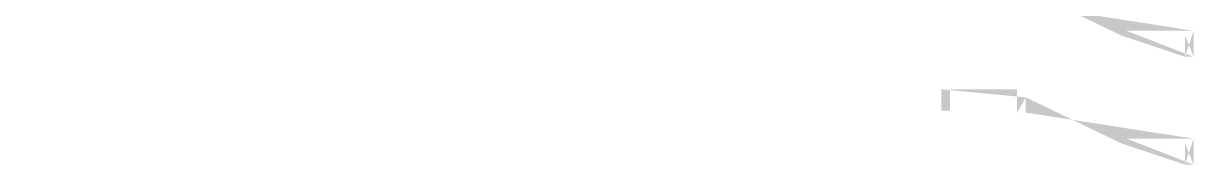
# Model space of a CAD drawing. Header units: millimetres. Extents: x -661525 to 498941, y 282148 to 1359693.
# Drawn here: x -82087 to -50717, y 1131755 to 1135555 of the extents above; entities that cross this region are included whole.
import ezdxf

# ---------------------------------------------------------------- set-up
doc = ezdxf.new("R2010")
doc.units = ezdxf.units.MM
doc.header["$LTSCALE"] = 2.5
doc.layers.get('0').update_dxf_attribs({"linetype": 'CONTINUOUS'})

msp = doc.modelspace()

# ---------------------------------------------------------------- hatches: boundary and pattern name
h = msp.add_hatch(color=256)
h.paths.add_polyline_path([(-55217.4, 1136660.4), (-54917.4, 1136660.4)], flags=0)
h.paths.add_polyline_path([(-54917.4, 1136515.4), (-54917.4, 1136660.4)], flags=0)
edge = h.paths.add_edge_path(flags=17)
edge.add_line((-52517.4, 1135355.4), (-52517.4, 1135500.4))
edge.add_line((-52817.4, 1135500.4), (-52517.4, 1135500.4))
edge.add_line((-52817.4, 1135645.4), (-52817.4, 1135500.4))
edge.add_line((-52817.4, 1135645.4), (-53117.4, 1135645.4))
edge.add_line((-53117.4, 1135645.4), (-53117.4, 1135790.4))
edge.add_line((-53417.4, 1135790.4), (-53117.4, 1135790.4))
edge.add_line((-53417.4, 1135935.4), (-53417.4, 1135790.4))
edge.add_line((-53417.4, 1135935.4), (-53717.4, 1135935.4))
edge.add_line((-53717.4, 1135935.4), (-53717.4, 1136080.4))
edge.add_line((-54017.4, 1136080.4), (-53717.4, 1136080.4))
edge.add_line((-54017.4, 1136225.4), (-54017.4, 1136080.4))
edge.add_line((-54017.4, 1136225.4), (-54317.4, 1136225.4))
edge.add_line((-54317.4, 1136225.4), (-54317.4, 1136370.4))
edge.add_line((-54617.4, 1136370.4), (-54317.4, 1136370.4))
edge.add_line((-54617.4, 1136515.4), (-54617.4, 1136370.4))
edge.add_line((-54617.4, 1136515.4), (-54917.4, 1136515.4))
edge.add_line((-54917.4, 1136515.4), (-54917.4, 1136660.4))
edge.add_line((-54917.4, 1136660.4), (-55217.4, 1136660.4))
edge.add_line((-55217.4, 1136660.4), (-55217.4, 1136805.4))
edge.add_line((-55217.4, 1136805.4), (-77587.4, 1136805.4))
edge.add_line((-77587.4, 1136805.4), (-77587.4, 1136950.4))
edge.add_line((-77587.4, 1136950.4), (-77887.4, 1136950.4))
edge.add_line((-77887.4, 1136950.4), (-77887.4, 1137095.4))
edge.add_line((-77887.4, 1137095.4), (-78187.4, 1137095.4))
edge.add_line((-78187.4, 1137095.4), (-78187.4, 1137240.4))
edge.add_line((-78187.4, 1137240.4), (-78487.4, 1137240.4))
edge.add_line((-78487.4, 1137240.4), (-78487.4, 1137385.4))
edge.add_line((-78487.4, 1137385.4), (-78787.4, 1137385.4))
edge.add_line((-78787.4, 1137385.4), (-78787.4, 1137530.4))
edge.add_line((-78787.4, 1137530.4), (-79087.4, 1137530.4))
edge.add_line((-79087.4, 1137530.4), (-79087.4, 1137675.4))
edge.add_line((-79087.4, 1137675.4), (-79387.4, 1137675.4))
edge.add_line((-79387.4, 1137675.4), (-79387.4, 1137820.4))
edge.add_line((-79387.4, 1137820.4), (-79687.4, 1137820.4))
edge.add_line((-79687.4, 1137820.4), (-79687.4, 1137965.4))
edge.add_line((-79687.4, 1137965.4), (-79987.4, 1137965.4))
edge.add_line((-79987.4, 1137965.4), (-79987.4, 1138110.4))
edge.add_line((-79987.4, 1138110.4), (-80287.4, 1138110.4))
edge.add_line((-80287.4, 1138110.4), (-80287.4, 1138255.4))
edge.add_line((-80287.4, 1138255.4), (-82087.4, 1138255.4))
edge.add_line((-82087.4, 1138255.4), (-82087.4, 1137555.4))
edge.add_line((-82087.4, 1137555.4), (-81857.4, 1137555.4))
edge.add_line((-81857.4, 1137555.4), (-81857.4, 1138130.4))
edge.add_line((-81857.4, 1138130.4), (-80731, 1138130.4))
edge.add_line((-80731, 1138130.4), (-77817.4, 1136722.2))
edge.add_line((-77817.4, 1136722.2), (-77817.4, 1136105.4))
edge.add_line((-77817.4, 1136105.4), (-77587.4, 1136105.4))
edge.add_line((-77587.4, 1136105.4), (-77587.4, 1136680.4))
edge.add_line((-77587.4, 1136680.4), (-75557.4, 1136680.4))
edge.add_line((-75557.4, 1136680.4), (-75557.4, 1136105.4))
edge.add_line((-75557.4, 1136105.4), (-75327.4, 1136105.4))
edge.add_line((-75327.4, 1136105.4), (-75327.4, 1136680.4))
edge.add_line((-75327.4, 1136680.4), (-57477.4, 1136680.4))
edge.add_line((-57477.4, 1136680.4), (-57477.4, 1136105.4))
edge.add_line((-57477.4, 1136105.4), (-57247.4, 1136105.4))
edge.add_line((-57247.4, 1136105.4), (-57247.4, 1136680.4))
edge.add_line((-57247.4, 1136680.4), (-55447.4, 1136680.4))
edge.add_line((-55447.4, 1136680.4), (-55447.4, 1136055.4))
edge.add_line((-55447.4, 1136055.4), (-55217.4, 1136055.4))
edge.add_line((-55217.4, 1136055.4), (-55217.4, 1136466))
edge.add_line((-55217.4, 1136466), (-52661, 1135230.4))
edge.add_line((-52661, 1135230.4), (-50947.4, 1135230.4))
edge.add_line((-50947.4, 1135230.4), (-50947.4, 1134655.4))
edge.add_line((-50947.4, 1134655.4), (-50717.4, 1134655.4))
edge.add_line((-50717.4, 1134655.4), (-50717.4, 1135355.4))
edge.add_line((-50717.4, 1135355.4), (-52517.4, 1135355.4))
h.paths.add_polyline_path([(-52517.4, 1135355.4), (-52517.4, 1135500.4)], flags=0)
edge = h.paths.add_edge_path(flags=0)
edge.add_line((-55217.4, 1136660.4), (-55217.4, 1136805.4))
edge.add_line((-55217.4, 1136660.4), (-55217.4, 1136805.4))
h.paths.add_polyline_path([(-54917.4, 1136660.4), (-55217.4, 1136660.4)], flags=0)
h.paths.add_polyline_path([(-54917.4, 1136515.4), (-54617.4, 1136515.4)], flags=0)
h.paths.add_polyline_path([(-54617.4, 1136515.4), (-54617.4, 1136370.4)], flags=0)
h.paths.add_polyline_path([(-54317.4, 1136370.4), (-54617.4, 1136370.4)], flags=0)
h.paths.add_polyline_path([(-54317.4, 1136225.4), (-54317.4, 1136370.4)], flags=0)
h.paths.add_polyline_path([(-54317.4, 1136225.4), (-54017.4, 1136225.4)], flags=0)
h.paths.add_polyline_path([(-54017.4, 1136225.4), (-54017.4, 1136080.4)], flags=0)
h.paths.add_polyline_path([(-53717.4, 1136080.4), (-54017.4, 1136080.4)], flags=0)
h.paths.add_polyline_path([(-53717.4, 1135935.4), (-53717.4, 1136080.4)], flags=0)
h.paths.add_polyline_path([(-53717.4, 1135935.4), (-53417.4, 1135935.4)], flags=0)
h.paths.add_polyline_path([(-53417.4, 1135935.4), (-53417.4, 1135790.4)], flags=0)
h.paths.add_polyline_path([(-53117.4, 1135790.4), (-53417.4, 1135790.4)], flags=0)
h.paths.add_polyline_path([(-53117.4, 1135645.4), (-53117.4, 1135790.4)], flags=0)
h.paths.add_polyline_path([(-53117.4, 1135645.4), (-52817.4, 1135645.4)], flags=0)
h.paths.add_polyline_path([(-52817.4, 1135645.4), (-52817.4, 1135500.4)], flags=0)
h.paths.add_polyline_path([(-52517.4, 1135500.4), (-52817.4, 1135500.4)], flags=0)
edge = h.paths.add_edge_path(flags=17)
edge.add_line((-52517.4, 1135500.4), (-52817.4, 1135500.4))
edge.add_line((-52517.4, 1135500.4), (-52517.4, 1135355.4))
edge.add_line((-50717.4, 1135355.4), (-52517.4, 1135355.4))
edge.add_line((-50717.4, 1134655.4), (-50717.4, 1135355.4))
edge.add_line((-50947.4, 1134655.4), (-50717.4, 1134655.4))
edge.add_line((-50947.4, 1135230.4), (-50947.4, 1134655.4))
edge.add_line((-52661, 1135230.4), (-50947.4, 1135230.4))
edge.add_line((-52661, 1135230.4), (-55217.4, 1136466))
edge.add_line((-55217.4, 1136055.4), (-55217.4, 1136466))
edge.add_line((-55447.4, 1136055.4), (-55217.4, 1136055.4))
edge.add_line((-55447.4, 1136680.4), (-55447.4, 1136055.4))
edge.add_line((-57247.4, 1136680.4), (-55447.4, 1136680.4))
edge.add_line((-57247.4, 1136105.4), (-57247.4, 1136680.4))
edge.add_line((-57477.4, 1136105.4), (-57247.4, 1136105.4))
edge.add_line((-57477.4, 1136680.4), (-57477.4, 1136105.4))
edge.add_line((-75327.4, 1136680.4), (-57477.4, 1136680.4))
edge.add_line((-75327.4, 1136680.4), (-75327.4, 1136105.4))
edge.add_line((-75327.4, 1136105.4), (-75557.4, 1136105.4))
edge.add_line((-75557.4, 1136105.4), (-75557.4, 1136680.4))
edge.add_line((-75557.4, 1136680.4), (-77587.4, 1136680.4))
edge.add_line((-77587.4, 1136680.4), (-77587.4, 1136105.4))
edge.add_line((-77587.4, 1136105.4), (-77817.4, 1136105.4))
edge.add_line((-77817.4, 1136105.4), (-77817.4, 1136722.2))
edge.add_line((-77817.4, 1136722.2), (-80731, 1138130.4))
edge.add_line((-80731, 1138130.4), (-81857.4, 1138130.4))
edge.add_line((-81857.4, 1138130.4), (-81857.4, 1137555.4))
edge.add_line((-81857.4, 1137555.4), (-82087.4, 1137555.4))
edge.add_line((-82087.4, 1137555.4), (-82087.4, 1138255.4))
edge.add_line((-82087.4, 1138255.4), (-80287.4, 1138255.4))
edge.add_line((-80287.4, 1138255.4), (-80287.4, 1138110.4))
edge.add_line((-80287.4, 1138110.4), (-79987.4, 1138110.4))
edge.add_line((-79987.4, 1138110.4), (-79987.4, 1137965.4))
edge.add_line((-79987.4, 1137965.4), (-79687.4, 1137965.4))
edge.add_line((-79687.4, 1137965.4), (-79687.4, 1137820.4))
edge.add_line((-79687.4, 1137820.4), (-79387.4, 1137820.4))
edge.add_line((-79387.4, 1137820.4), (-79387.4, 1137675.4))
edge.add_line((-79387.4, 1137675.4), (-79087.4, 1137675.4))
edge.add_line((-79087.4, 1137675.4), (-79087.4, 1137530.4))
edge.add_line((-79087.4, 1137530.4), (-78787.4, 1137530.4))
edge.add_line((-78787.4, 1137530.4), (-78787.4, 1137385.4))
edge.add_line((-78787.4, 1137385.4), (-78487.4, 1137385.4))
edge.add_line((-78487.4, 1137385.4), (-78487.4, 1137240.4))
edge.add_line((-78487.4, 1137240.4), (-78187.4, 1137240.4))
edge.add_line((-78187.4, 1137240.4), (-78187.4, 1137095.4))
edge.add_line((-78187.4, 1137095.4), (-77887.4, 1137095.4))
edge.add_line((-77887.4, 1137095.4), (-77887.4, 1136950.4))
edge.add_line((-77887.4, 1136950.4), (-77587.4, 1136950.4))
edge.add_line((-77587.4, 1136950.4), (-77587.4, 1136805.4))
edge.add_line((-77587.4, 1136805.4), (-55217.4, 1136805.4))
edge.add_line((-55217.4, 1136660.4), (-55217.4, 1136805.4))
edge.add_line((-54917.4, 1136660.4), (-55217.4, 1136660.4))
edge.add_line((-54917.4, 1136515.4), (-54917.4, 1136660.4))
edge.add_line((-54917.4, 1136515.4), (-54617.4, 1136515.4))
edge.add_line((-54617.4, 1136370.4), (-54617.4, 1136515.4))
edge.add_line((-54317.4, 1136370.4), (-54617.4, 1136370.4))
edge.add_line((-54317.4, 1136370.4), (-54317.4, 1136225.4))
edge.add_line((-54317.4, 1136225.4), (-54017.4, 1136225.4))
edge.add_line((-54017.4, 1136080.4), (-54017.4, 1136225.4))
edge.add_line((-53717.4, 1136080.4), (-54017.4, 1136080.4))
edge.add_line((-53717.4, 1136080.4), (-53717.4, 1135935.4))
edge.add_line((-53717.4, 1135935.4), (-53417.4, 1135935.4))
edge.add_line((-53417.4, 1135790.4), (-53417.4, 1135935.4))
edge.add_line((-53117.4, 1135790.4), (-53417.4, 1135790.4))
edge.add_line((-53117.4, 1135790.4), (-53117.4, 1135645.4))
edge.add_line((-53117.4, 1135645.4), (-52817.4, 1135645.4))
edge.add_line((-52817.4, 1135500.4), (-52817.4, 1135645.4))
edge = h.paths.add_edge_path(flags=0)
edge.add_line((-55447.4, 1136680.4), (-55447.4, 1136055.4))
edge.add_line((-57247.4, 1136680.4), (-55447.4, 1136680.4))
edge.add_line((-57247.4, 1136105.4), (-57247.4, 1136680.4))
edge.add_line((-57477.4, 1136105.4), (-57247.4, 1136105.4))
edge.add_line((-57477.4, 1136680.4), (-57477.4, 1136105.4))
edge.add_line((-55217.4, 1136055.4), (-55217.4, 1136466))
edge.add_line((-55447.4, 1136055.4), (-55217.4, 1136055.4))
edge.add_line((-50717.4, 1135355.4), (-52517.4, 1135355.4))
edge.add_line((-50717.4, 1134655.4), (-50717.4, 1135355.4))
edge.add_line((-50947.4, 1134655.4), (-50717.4, 1134655.4))
edge.add_line((-50947.4, 1135230.4), (-50947.4, 1134655.4))
edge.add_line((-52661, 1135230.4), (-50947.4, 1135230.4))
edge.add_line((-52661, 1135230.4), (-55217.4, 1136466))
h = msp.add_hatch(color=256)
h.paths.add_polyline_path([(-55217.4, 1136660.4), (-54917.4, 1136660.4)], flags=0)
h.paths.add_polyline_path([(-54917.4, 1136515.4), (-54917.4, 1136660.4)], flags=0)
edge = h.paths.add_edge_path(flags=17)
edge.add_line((-52517.4, 1135355.4), (-52517.4, 1135500.4))
edge.add_line((-52817.4, 1135500.4), (-52517.4, 1135500.4))
edge.add_line((-52817.4, 1135645.4), (-52817.4, 1135500.4))
edge.add_line((-52817.4, 1135645.4), (-53117.4, 1135645.4))
edge.add_line((-53117.4, 1135645.4), (-53117.4, 1135790.4))
edge.add_line((-53417.4, 1135790.4), (-53117.4, 1135790.4))
edge.add_line((-53417.4, 1135935.4), (-53417.4, 1135790.4))
edge.add_line((-53417.4, 1135935.4), (-53717.4, 1135935.4))
edge.add_line((-53717.4, 1135935.4), (-53717.4, 1136080.4))
edge.add_line((-54017.4, 1136080.4), (-53717.4, 1136080.4))
edge.add_line((-54017.4, 1136225.4), (-54017.4, 1136080.4))
edge.add_line((-54017.4, 1136225.4), (-54317.4, 1136225.4))
edge.add_line((-54317.4, 1136225.4), (-54317.4, 1136370.4))
edge.add_line((-54617.4, 1136370.4), (-54317.4, 1136370.4))
edge.add_line((-54617.4, 1136515.4), (-54617.4, 1136370.4))
edge.add_line((-54617.4, 1136515.4), (-54917.4, 1136515.4))
edge.add_line((-54917.4, 1136515.4), (-54917.4, 1136660.4))
edge.add_line((-54917.4, 1136660.4), (-55217.4, 1136660.4))
edge.add_line((-55217.4, 1136660.4), (-55217.4, 1136805.4))
edge.add_line((-55217.4, 1136805.4), (-77587.4, 1136805.4))
edge.add_line((-77587.4, 1136805.4), (-77587.4, 1136950.4))
edge.add_line((-77587.4, 1136950.4), (-77887.4, 1136950.4))
edge.add_line((-77887.4, 1136950.4), (-77887.4, 1137095.4))
edge.add_line((-77887.4, 1137095.4), (-78187.4, 1137095.4))
edge.add_line((-78187.4, 1137095.4), (-78187.4, 1137240.4))
edge.add_line((-78187.4, 1137240.4), (-78487.4, 1137240.4))
edge.add_line((-78487.4, 1137240.4), (-78487.4, 1137385.4))
edge.add_line((-78487.4, 1137385.4), (-78787.4, 1137385.4))
edge.add_line((-78787.4, 1137385.4), (-78787.4, 1137530.4))
edge.add_line((-78787.4, 1137530.4), (-79087.4, 1137530.4))
edge.add_line((-79087.4, 1137530.4), (-79087.4, 1137675.4))
edge.add_line((-79087.4, 1137675.4), (-79387.4, 1137675.4))
edge.add_line((-79387.4, 1137675.4), (-79387.4, 1137820.4))
edge.add_line((-79387.4, 1137820.4), (-79687.4, 1137820.4))
edge.add_line((-79687.4, 1137820.4), (-79687.4, 1137965.4))
edge.add_line((-79687.4, 1137965.4), (-79987.4, 1137965.4))
edge.add_line((-79987.4, 1137965.4), (-79987.4, 1138110.4))
edge.add_line((-79987.4, 1138110.4), (-80287.4, 1138110.4))
edge.add_line((-80287.4, 1138110.4), (-80287.4, 1138255.4))
edge.add_line((-80287.4, 1138255.4), (-82087.4, 1138255.4))
edge.add_line((-82087.4, 1138255.4), (-82087.4, 1137555.4))
edge.add_line((-82087.4, 1137555.4), (-81857.4, 1137555.4))
edge.add_line((-81857.4, 1137555.4), (-81857.4, 1138130.4))
edge.add_line((-81857.4, 1138130.4), (-80731, 1138130.4))
edge.add_line((-80731, 1138130.4), (-77817.4, 1136722.2))
edge.add_line((-77817.4, 1136722.2), (-77817.4, 1136105.4))
edge.add_line((-77817.4, 1136105.4), (-77587.4, 1136105.4))
edge.add_line((-77587.4, 1136105.4), (-77587.4, 1136680.4))
edge.add_line((-77587.4, 1136680.4), (-75557.4, 1136680.4))
edge.add_line((-75557.4, 1136680.4), (-75557.4, 1136105.4))
edge.add_line((-75557.4, 1136105.4), (-75327.4, 1136105.4))
edge.add_line((-75327.4, 1136105.4), (-75327.4, 1136680.4))
edge.add_line((-75327.4, 1136680.4), (-57477.4, 1136680.4))
edge.add_line((-57477.4, 1136680.4), (-57477.4, 1136105.4))
edge.add_line((-57477.4, 1136105.4), (-57247.4, 1136105.4))
edge.add_line((-57247.4, 1136105.4), (-57247.4, 1136680.4))
edge.add_line((-57247.4, 1136680.4), (-55447.4, 1136680.4))
edge.add_line((-55447.4, 1136680.4), (-55447.4, 1136055.4))
edge.add_line((-55447.4, 1136055.4), (-55217.4, 1136055.4))
edge.add_line((-55217.4, 1136055.4), (-55217.4, 1136466))
edge.add_line((-55217.4, 1136466), (-52661, 1135230.4))
edge.add_line((-52661, 1135230.4), (-50947.4, 1135230.4))
edge.add_line((-50947.4, 1135230.4), (-50947.4, 1134655.4))
edge.add_line((-50947.4, 1134655.4), (-50717.4, 1134655.4))
edge.add_line((-50717.4, 1134655.4), (-50717.4, 1135355.4))
edge.add_line((-50717.4, 1135355.4), (-52517.4, 1135355.4))
h.paths.add_polyline_path([(-52517.4, 1135355.4), (-52517.4, 1135500.4)], flags=0)
edge = h.paths.add_edge_path(flags=0)
edge.add_line((-55217.4, 1136660.4), (-55217.4, 1136805.4))
edge.add_line((-55217.4, 1136660.4), (-55217.4, 1136805.4))
h.paths.add_polyline_path([(-54917.4, 1136660.4), (-55217.4, 1136660.4)], flags=0)
h.paths.add_polyline_path([(-54917.4, 1136515.4), (-54617.4, 1136515.4)], flags=0)
h.paths.add_polyline_path([(-54617.4, 1136515.4), (-54617.4, 1136370.4)], flags=0)
h.paths.add_polyline_path([(-54317.4, 1136370.4), (-54617.4, 1136370.4)], flags=0)
h.paths.add_polyline_path([(-54317.4, 1136225.4), (-54317.4, 1136370.4)], flags=0)
h.paths.add_polyline_path([(-54317.4, 1136225.4), (-54017.4, 1136225.4)], flags=0)
h.paths.add_polyline_path([(-54017.4, 1136225.4), (-54017.4, 1136080.4)], flags=0)
h.paths.add_polyline_path([(-53717.4, 1136080.4), (-54017.4, 1136080.4)], flags=0)
h.paths.add_polyline_path([(-53717.4, 1135935.4), (-53717.4, 1136080.4)], flags=0)
h.paths.add_polyline_path([(-53717.4, 1135935.4), (-53417.4, 1135935.4)], flags=0)
h.paths.add_polyline_path([(-53417.4, 1135935.4), (-53417.4, 1135790.4)], flags=0)
h.paths.add_polyline_path([(-53117.4, 1135790.4), (-53417.4, 1135790.4)], flags=0)
h.paths.add_polyline_path([(-53117.4, 1135645.4), (-53117.4, 1135790.4)], flags=0)
h.paths.add_polyline_path([(-53117.4, 1135645.4), (-52817.4, 1135645.4)], flags=0)
h.paths.add_polyline_path([(-52817.4, 1135645.4), (-52817.4, 1135500.4)], flags=0)
h.paths.add_polyline_path([(-52517.4, 1135500.4), (-52817.4, 1135500.4)], flags=0)
edge = h.paths.add_edge_path(flags=17)
edge.add_line((-52517.4, 1135500.4), (-52817.4, 1135500.4))
edge.add_line((-52517.4, 1135500.4), (-52517.4, 1135355.4))
edge.add_line((-50717.4, 1135355.4), (-52517.4, 1135355.4))
edge.add_line((-50717.4, 1134655.4), (-50717.4, 1135355.4))
edge.add_line((-50947.4, 1134655.4), (-50717.4, 1134655.4))
edge.add_line((-50947.4, 1135230.4), (-50947.4, 1134655.4))
edge.add_line((-52661, 1135230.4), (-50947.4, 1135230.4))
edge.add_line((-52661, 1135230.4), (-55217.4, 1136466))
edge.add_line((-55217.4, 1136055.4), (-55217.4, 1136466))
edge.add_line((-55447.4, 1136055.4), (-55217.4, 1136055.4))
edge.add_line((-55447.4, 1136680.4), (-55447.4, 1136055.4))
edge.add_line((-57247.4, 1136680.4), (-55447.4, 1136680.4))
edge.add_line((-57247.4, 1136105.4), (-57247.4, 1136680.4))
edge.add_line((-57477.4, 1136105.4), (-57247.4, 1136105.4))
edge.add_line((-57477.4, 1136680.4), (-57477.4, 1136105.4))
edge.add_line((-75327.4, 1136680.4), (-57477.4, 1136680.4))
edge.add_line((-75327.4, 1136680.4), (-75327.4, 1136105.4))
edge.add_line((-75327.4, 1136105.4), (-75557.4, 1136105.4))
edge.add_line((-75557.4, 1136105.4), (-75557.4, 1136680.4))
edge.add_line((-75557.4, 1136680.4), (-77587.4, 1136680.4))
edge.add_line((-77587.4, 1136680.4), (-77587.4, 1136105.4))
edge.add_line((-77587.4, 1136105.4), (-77817.4, 1136105.4))
edge.add_line((-77817.4, 1136105.4), (-77817.4, 1136722.2))
edge.add_line((-77817.4, 1136722.2), (-80731, 1138130.4))
edge.add_line((-80731, 1138130.4), (-81857.4, 1138130.4))
edge.add_line((-81857.4, 1138130.4), (-81857.4, 1137555.4))
edge.add_line((-81857.4, 1137555.4), (-82087.4, 1137555.4))
edge.add_line((-82087.4, 1137555.4), (-82087.4, 1138255.4))
edge.add_line((-82087.4, 1138255.4), (-80287.4, 1138255.4))
edge.add_line((-80287.4, 1138255.4), (-80287.4, 1138110.4))
edge.add_line((-80287.4, 1138110.4), (-79987.4, 1138110.4))
edge.add_line((-79987.4, 1138110.4), (-79987.4, 1137965.4))
edge.add_line((-79987.4, 1137965.4), (-79687.4, 1137965.4))
edge.add_line((-79687.4, 1137965.4), (-79687.4, 1137820.4))
edge.add_line((-79687.4, 1137820.4), (-79387.4, 1137820.4))
edge.add_line((-79387.4, 1137820.4), (-79387.4, 1137675.4))
edge.add_line((-79387.4, 1137675.4), (-79087.4, 1137675.4))
edge.add_line((-79087.4, 1137675.4), (-79087.4, 1137530.4))
edge.add_line((-79087.4, 1137530.4), (-78787.4, 1137530.4))
edge.add_line((-78787.4, 1137530.4), (-78787.4, 1137385.4))
edge.add_line((-78787.4, 1137385.4), (-78487.4, 1137385.4))
edge.add_line((-78487.4, 1137385.4), (-78487.4, 1137240.4))
edge.add_line((-78487.4, 1137240.4), (-78187.4, 1137240.4))
edge.add_line((-78187.4, 1137240.4), (-78187.4, 1137095.4))
edge.add_line((-78187.4, 1137095.4), (-77887.4, 1137095.4))
edge.add_line((-77887.4, 1137095.4), (-77887.4, 1136950.4))
edge.add_line((-77887.4, 1136950.4), (-77587.4, 1136950.4))
edge.add_line((-77587.4, 1136950.4), (-77587.4, 1136805.4))
edge.add_line((-77587.4, 1136805.4), (-55217.4, 1136805.4))
edge.add_line((-55217.4, 1136660.4), (-55217.4, 1136805.4))
edge.add_line((-54917.4, 1136660.4), (-55217.4, 1136660.4))
edge.add_line((-54917.4, 1136515.4), (-54917.4, 1136660.4))
edge.add_line((-54917.4, 1136515.4), (-54617.4, 1136515.4))
edge.add_line((-54617.4, 1136370.4), (-54617.4, 1136515.4))
edge.add_line((-54317.4, 1136370.4), (-54617.4, 1136370.4))
edge.add_line((-54317.4, 1136370.4), (-54317.4, 1136225.4))
edge.add_line((-54317.4, 1136225.4), (-54017.4, 1136225.4))
edge.add_line((-54017.4, 1136080.4), (-54017.4, 1136225.4))
edge.add_line((-53717.4, 1136080.4), (-54017.4, 1136080.4))
edge.add_line((-53717.4, 1136080.4), (-53717.4, 1135935.4))
edge.add_line((-53717.4, 1135935.4), (-53417.4, 1135935.4))
edge.add_line((-53417.4, 1135790.4), (-53417.4, 1135935.4))
edge.add_line((-53117.4, 1135790.4), (-53417.4, 1135790.4))
edge.add_line((-53117.4, 1135790.4), (-53117.4, 1135645.4))
edge.add_line((-53117.4, 1135645.4), (-52817.4, 1135645.4))
edge.add_line((-52817.4, 1135500.4), (-52817.4, 1135645.4))
edge = h.paths.add_edge_path(flags=0)
edge.add_line((-55447.4, 1136680.4), (-55447.4, 1136055.4))
edge.add_line((-57247.4, 1136680.4), (-55447.4, 1136680.4))
edge.add_line((-57247.4, 1136105.4), (-57247.4, 1136680.4))
edge.add_line((-57477.4, 1136105.4), (-57247.4, 1136105.4))
edge.add_line((-57477.4, 1136680.4), (-57477.4, 1136105.4))
edge.add_line((-55217.4, 1136055.4), (-55217.4, 1136466))
edge.add_line((-55447.4, 1136055.4), (-55217.4, 1136055.4))
edge.add_line((-50717.4, 1135355.4), (-52517.4, 1135355.4))
edge.add_line((-50717.4, 1134655.4), (-50717.4, 1135355.4))
edge.add_line((-50947.4, 1134655.4), (-50717.4, 1134655.4))
edge.add_line((-50947.4, 1135230.4), (-50947.4, 1134655.4))
edge.add_line((-52661, 1135230.4), (-50947.4, 1135230.4))
edge.add_line((-52661, 1135230.4), (-55217.4, 1136466))
h = msp.add_hatch(color=256)
h.paths.add_polyline_path([(-55217.4, 1133760.4), (-54917.4, 1133760.4)], flags=0)
h.paths.add_polyline_path([(-54917.4, 1133615.4), (-54917.4, 1133760.4)], flags=0)
edge = h.paths.add_edge_path(flags=17)
edge.add_line((-52517.4, 1132455.4), (-52517.4, 1132600.4))
edge.add_line((-52817.4, 1132600.4), (-52517.4, 1132600.4))
edge.add_line((-52817.4, 1132745.4), (-52817.4, 1132600.4))
edge.add_line((-52817.4, 1132745.4), (-53117.4, 1132745.4))
edge.add_line((-53117.4, 1132745.4), (-53117.4, 1132890.4))
edge.add_line((-53417.4, 1132890.4), (-53117.4, 1132890.4))
edge.add_line((-53417.4, 1133035.4), (-53417.4, 1132890.4))
edge.add_line((-53417.4, 1133035.4), (-53717.4, 1133035.4))
edge.add_line((-53717.4, 1133035.4), (-53717.4, 1133180.4))
edge.add_line((-54017.4, 1133180.4), (-53717.4, 1133180.4))
edge.add_line((-54017.4, 1133325.4), (-54017.4, 1133180.4))
edge.add_line((-54017.4, 1133325.4), (-54317.4, 1133325.4))
edge.add_line((-54317.4, 1133325.4), (-54317.4, 1133470.4))
edge.add_line((-54617.4, 1133470.4), (-54317.4, 1133470.4))
edge.add_line((-54617.4, 1133615.4), (-54617.4, 1133470.4))
edge.add_line((-54617.4, 1133615.4), (-54917.4, 1133615.4))
edge.add_line((-54917.4, 1133615.4), (-54917.4, 1133760.4))
edge.add_line((-54917.4, 1133760.4), (-55217.4, 1133760.4))
edge.add_line((-55217.4, 1133760.4), (-55217.4, 1133905.4))
edge.add_line((-55217.4, 1133905.4), (-77587.4, 1133905.4))
edge.add_line((-77587.4, 1133905.4), (-77587.4, 1134050.4))
edge.add_line((-77587.4, 1134050.4), (-77887.4, 1134050.4))
edge.add_line((-77887.4, 1134050.4), (-77887.4, 1134195.4))
edge.add_line((-77887.4, 1134195.4), (-78187.4, 1134195.4))
edge.add_line((-78187.4, 1134195.4), (-78187.4, 1134340.4))
edge.add_line((-78187.4, 1134340.4), (-78487.4, 1134340.4))
edge.add_line((-78487.4, 1134340.4), (-78487.4, 1134485.4))
edge.add_line((-78487.4, 1134485.4), (-78787.4, 1134485.4))
edge.add_line((-78787.4, 1134485.4), (-78787.4, 1134630.4))
edge.add_line((-78787.4, 1134630.4), (-79087.4, 1134630.4))
edge.add_line((-79087.4, 1134630.4), (-79087.4, 1134775.4))
edge.add_line((-79087.4, 1134775.4), (-79387.4, 1134775.4))
edge.add_line((-79387.4, 1134775.4), (-79387.4, 1134920.4))
edge.add_line((-79387.4, 1134920.4), (-79687.4, 1134920.4))
edge.add_line((-79687.4, 1134920.4), (-79687.4, 1135065.4))
edge.add_line((-79687.4, 1135065.4), (-79987.4, 1135065.4))
edge.add_line((-79987.4, 1135065.4), (-79987.4, 1135210.4))
edge.add_line((-79987.4, 1135210.4), (-80287.4, 1135210.4))
edge.add_line((-80287.4, 1135210.4), (-80287.4, 1135355.4))
edge.add_line((-80287.4, 1135355.4), (-82087.4, 1135355.4))
edge.add_line((-82087.4, 1135355.4), (-82087.4, 1134655.4))
edge.add_line((-82087.4, 1134655.4), (-81857.4, 1134655.4))
edge.add_line((-81857.4, 1134655.4), (-81857.4, 1135230.4))
edge.add_line((-81857.4, 1135230.4), (-80731, 1135230.4))
edge.add_line((-80731, 1135230.4), (-77817.4, 1133822.2))
edge.add_line((-77817.4, 1133822.2), (-77817.4, 1133205.4))
edge.add_line((-77817.4, 1133205.4), (-77587.4, 1133205.4))
edge.add_line((-77587.4, 1133205.4), (-77587.4, 1133780.4))
edge.add_line((-77587.4, 1133780.4), (-75557.4, 1133780.4))
edge.add_line((-75557.4, 1133780.4), (-75557.4, 1133205.4))
edge.add_line((-75557.4, 1133205.4), (-75327.4, 1133205.4))
edge.add_line((-75327.4, 1133205.4), (-75327.4, 1133780.4))
edge.add_line((-75327.4, 1133780.4), (-57477.4, 1133780.4))
edge.add_line((-57477.4, 1133780.4), (-57477.4, 1133205.4))
edge.add_line((-57477.4, 1133205.4), (-57247.4, 1133205.4))
edge.add_line((-57247.4, 1133205.4), (-57247.4, 1133780.4))
edge.add_line((-57247.4, 1133780.4), (-55447.4, 1133780.4))
edge.add_line((-55447.4, 1133780.4), (-55447.4, 1133155.4))
edge.add_line((-55447.4, 1133155.4), (-55217.4, 1133155.4))
edge.add_line((-55217.4, 1133155.4), (-55217.4, 1133566))
edge.add_line((-55217.4, 1133566), (-52661, 1132330.4))
edge.add_line((-52661, 1132330.4), (-50947.4, 1132330.4))
edge.add_line((-50947.4, 1132330.4), (-50947.4, 1131755.4))
edge.add_line((-50947.4, 1131755.4), (-50717.4, 1131755.4))
edge.add_line((-50717.4, 1131755.4), (-50717.4, 1132455.4))
edge.add_line((-50717.4, 1132455.4), (-52517.4, 1132455.4))
h.paths.add_polyline_path([(-52517.4, 1132455.4), (-52517.4, 1132600.4)], flags=0)
edge = h.paths.add_edge_path(flags=0)
edge.add_line((-55217.4, 1133760.4), (-55217.4, 1133905.4))
edge.add_line((-55217.4, 1133760.4), (-55217.4, 1133905.4))
h.paths.add_polyline_path([(-54917.4, 1133760.4), (-55217.4, 1133760.4)], flags=0)
h.paths.add_polyline_path([(-54917.4, 1133615.4), (-54617.4, 1133615.4)], flags=0)
h.paths.add_polyline_path([(-54617.4, 1133615.4), (-54617.4, 1133470.4)], flags=0)
h.paths.add_polyline_path([(-54317.4, 1133470.4), (-54617.4, 1133470.4)], flags=0)
h.paths.add_polyline_path([(-54317.4, 1133325.4), (-54317.4, 1133470.4)], flags=0)
h.paths.add_polyline_path([(-54317.4, 1133325.4), (-54017.4, 1133325.4)], flags=0)
h.paths.add_polyline_path([(-54017.4, 1133325.4), (-54017.4, 1133180.4)], flags=0)
h.paths.add_polyline_path([(-53717.4, 1133180.4), (-54017.4, 1133180.4)], flags=0)
h.paths.add_polyline_path([(-53717.4, 1133035.4), (-53717.4, 1133180.4)], flags=0)
h.paths.add_polyline_path([(-53717.4, 1133035.4), (-53417.4, 1133035.4)], flags=0)
h.paths.add_polyline_path([(-53417.4, 1133035.4), (-53417.4, 1132890.4)], flags=0)
h.paths.add_polyline_path([(-53117.4, 1132890.4), (-53417.4, 1132890.4)], flags=0)
h.paths.add_polyline_path([(-53117.4, 1132745.4), (-53117.4, 1132890.4)], flags=0)
h.paths.add_polyline_path([(-53117.4, 1132745.4), (-52817.4, 1132745.4)], flags=0)
h.paths.add_polyline_path([(-52817.4, 1132745.4), (-52817.4, 1132600.4)], flags=0)
h.paths.add_polyline_path([(-52517.4, 1132600.4), (-52817.4, 1132600.4)], flags=0)
edge = h.paths.add_edge_path(flags=17)
edge.add_line((-52517.4, 1132600.4), (-52817.4, 1132600.4))
edge.add_line((-52517.4, 1132600.4), (-52517.4, 1132455.4))
edge.add_line((-50717.4, 1132455.4), (-52517.4, 1132455.4))
edge.add_line((-50717.4, 1131755.4), (-50717.4, 1132455.4))
edge.add_line((-50947.4, 1131755.4), (-50717.4, 1131755.4))
edge.add_line((-50947.4, 1132330.4), (-50947.4, 1131755.4))
edge.add_line((-52661, 1132330.4), (-50947.4, 1132330.4))
edge.add_line((-52661, 1132330.4), (-55217.4, 1133566))
edge.add_line((-55217.4, 1133155.4), (-55217.4, 1133566))
edge.add_line((-55447.4, 1133155.4), (-55217.4, 1133155.4))
edge.add_line((-55447.4, 1133780.4), (-55447.4, 1133155.4))
edge.add_line((-57247.4, 1133780.4), (-55447.4, 1133780.4))
edge.add_line((-57247.4, 1133205.4), (-57247.4, 1133780.4))
edge.add_line((-57477.4, 1133205.4), (-57247.4, 1133205.4))
edge.add_line((-57477.4, 1133780.4), (-57477.4, 1133205.4))
edge.add_line((-75327.4, 1133780.4), (-57477.4, 1133780.4))
edge.add_line((-75327.4, 1133780.4), (-75327.4, 1133205.4))
edge.add_line((-75327.4, 1133205.4), (-75557.4, 1133205.4))
edge.add_line((-75557.4, 1133205.4), (-75557.4, 1133780.4))
edge.add_line((-75557.4, 1133780.4), (-77587.4, 1133780.4))
edge.add_line((-77587.4, 1133780.4), (-77587.4, 1133205.4))
edge.add_line((-77587.4, 1133205.4), (-77817.4, 1133205.4))
edge.add_line((-77817.4, 1133205.4), (-77817.4, 1133822.2))
edge.add_line((-77817.4, 1133822.2), (-80731, 1135230.4))
edge.add_line((-80731, 1135230.4), (-81857.4, 1135230.4))
edge.add_line((-81857.4, 1135230.4), (-81857.4, 1134655.4))
edge.add_line((-81857.4, 1134655.4), (-82087.4, 1134655.4))
edge.add_line((-82087.4, 1134655.4), (-82087.4, 1135355.4))
edge.add_line((-82087.4, 1135355.4), (-80287.4, 1135355.4))
edge.add_line((-80287.4, 1135355.4), (-80287.4, 1135210.4))
edge.add_line((-80287.4, 1135210.4), (-79987.4, 1135210.4))
edge.add_line((-79987.4, 1135210.4), (-79987.4, 1135065.4))
edge.add_line((-79987.4, 1135065.4), (-79687.4, 1135065.4))
edge.add_line((-79687.4, 1135065.4), (-79687.4, 1134920.4))
edge.add_line((-79687.4, 1134920.4), (-79387.4, 1134920.4))
edge.add_line((-79387.4, 1134920.4), (-79387.4, 1134775.4))
edge.add_line((-79387.4, 1134775.4), (-79087.4, 1134775.4))
edge.add_line((-79087.4, 1134775.4), (-79087.4, 1134630.4))
edge.add_line((-79087.4, 1134630.4), (-78787.4, 1134630.4))
edge.add_line((-78787.4, 1134630.4), (-78787.4, 1134485.4))
edge.add_line((-78787.4, 1134485.4), (-78487.4, 1134485.4))
edge.add_line((-78487.4, 1134485.4), (-78487.4, 1134340.4))
edge.add_line((-78487.4, 1134340.4), (-78187.4, 1134340.4))
edge.add_line((-78187.4, 1134340.4), (-78187.4, 1134195.4))
edge.add_line((-78187.4, 1134195.4), (-77887.4, 1134195.4))
edge.add_line((-77887.4, 1134195.4), (-77887.4, 1134050.4))
edge.add_line((-77887.4, 1134050.4), (-77587.4, 1134050.4))
edge.add_line((-77587.4, 1134050.4), (-77587.4, 1133905.4))
edge.add_line((-77587.4, 1133905.4), (-55217.4, 1133905.4))
edge.add_line((-55217.4, 1133760.4), (-55217.4, 1133905.4))
edge.add_line((-54917.4, 1133760.4), (-55217.4, 1133760.4))
edge.add_line((-54917.4, 1133615.4), (-54917.4, 1133760.4))
edge.add_line((-54917.4, 1133615.4), (-54617.4, 1133615.4))
edge.add_line((-54617.4, 1133470.4), (-54617.4, 1133615.4))
edge.add_line((-54317.4, 1133470.4), (-54617.4, 1133470.4))
edge.add_line((-54317.4, 1133470.4), (-54317.4, 1133325.4))
edge.add_line((-54317.4, 1133325.4), (-54017.4, 1133325.4))
edge.add_line((-54017.4, 1133180.4), (-54017.4, 1133325.4))
edge.add_line((-53717.4, 1133180.4), (-54017.4, 1133180.4))
edge.add_line((-53717.4, 1133180.4), (-53717.4, 1133035.4))
edge.add_line((-53717.4, 1133035.4), (-53417.4, 1133035.4))
edge.add_line((-53417.4, 1132890.4), (-53417.4, 1133035.4))
edge.add_line((-53117.4, 1132890.4), (-53417.4, 1132890.4))
edge.add_line((-53117.4, 1132890.4), (-53117.4, 1132745.4))
edge.add_line((-53117.4, 1132745.4), (-52817.4, 1132745.4))
edge.add_line((-52817.4, 1132600.4), (-52817.4, 1132745.4))
edge = h.paths.add_edge_path(flags=0)
edge.add_line((-55447.4, 1133780.4), (-55447.4, 1133155.4))
edge.add_line((-57247.4, 1133780.4), (-55447.4, 1133780.4))
edge.add_line((-57247.4, 1133205.4), (-57247.4, 1133780.4))
edge.add_line((-57477.4, 1133205.4), (-57247.4, 1133205.4))
edge.add_line((-57477.4, 1133780.4), (-57477.4, 1133205.4))
edge.add_line((-55217.4, 1133155.4), (-55217.4, 1133566))
edge.add_line((-55447.4, 1133155.4), (-55217.4, 1133155.4))
edge.add_line((-50717.4, 1132455.4), (-52517.4, 1132455.4))
edge.add_line((-50717.4, 1131755.4), (-50717.4, 1132455.4))
edge.add_line((-50947.4, 1131755.4), (-50717.4, 1131755.4))
edge.add_line((-50947.4, 1132330.4), (-50947.4, 1131755.4))
edge.add_line((-52661, 1132330.4), (-50947.4, 1132330.4))
edge.add_line((-52661, 1132330.4), (-55217.4, 1133566))
h = msp.add_hatch(color=256)
h.paths.add_polyline_path([(-55217.4, 1133760.4), (-54917.4, 1133760.4)], flags=0)
h.paths.add_polyline_path([(-54917.4, 1133615.4), (-54917.4, 1133760.4)], flags=0)
edge = h.paths.add_edge_path(flags=17)
edge.add_line((-52517.4, 1132455.4), (-52517.4, 1132600.4))
edge.add_line((-52817.4, 1132600.4), (-52517.4, 1132600.4))
edge.add_line((-52817.4, 1132745.4), (-52817.4, 1132600.4))
edge.add_line((-52817.4, 1132745.4), (-53117.4, 1132745.4))
edge.add_line((-53117.4, 1132745.4), (-53117.4, 1132890.4))
edge.add_line((-53417.4, 1132890.4), (-53117.4, 1132890.4))
edge.add_line((-53417.4, 1133035.4), (-53417.4, 1132890.4))
edge.add_line((-53417.4, 1133035.4), (-53717.4, 1133035.4))
edge.add_line((-53717.4, 1133035.4), (-53717.4, 1133180.4))
edge.add_line((-54017.4, 1133180.4), (-53717.4, 1133180.4))
edge.add_line((-54017.4, 1133325.4), (-54017.4, 1133180.4))
edge.add_line((-54017.4, 1133325.4), (-54317.4, 1133325.4))
edge.add_line((-54317.4, 1133325.4), (-54317.4, 1133470.4))
edge.add_line((-54617.4, 1133470.4), (-54317.4, 1133470.4))
edge.add_line((-54617.4, 1133615.4), (-54617.4, 1133470.4))
edge.add_line((-54617.4, 1133615.4), (-54917.4, 1133615.4))
edge.add_line((-54917.4, 1133615.4), (-54917.4, 1133760.4))
edge.add_line((-54917.4, 1133760.4), (-55217.4, 1133760.4))
edge.add_line((-55217.4, 1133760.4), (-55217.4, 1133905.4))
edge.add_line((-55217.4, 1133905.4), (-77587.4, 1133905.4))
edge.add_line((-77587.4, 1133905.4), (-77587.4, 1134050.4))
edge.add_line((-77587.4, 1134050.4), (-77887.4, 1134050.4))
edge.add_line((-77887.4, 1134050.4), (-77887.4, 1134195.4))
edge.add_line((-77887.4, 1134195.4), (-78187.4, 1134195.4))
edge.add_line((-78187.4, 1134195.4), (-78187.4, 1134340.4))
edge.add_line((-78187.4, 1134340.4), (-78487.4, 1134340.4))
edge.add_line((-78487.4, 1134340.4), (-78487.4, 1134485.4))
edge.add_line((-78487.4, 1134485.4), (-78787.4, 1134485.4))
edge.add_line((-78787.4, 1134485.4), (-78787.4, 1134630.4))
edge.add_line((-78787.4, 1134630.4), (-79087.4, 1134630.4))
edge.add_line((-79087.4, 1134630.4), (-79087.4, 1134775.4))
edge.add_line((-79087.4, 1134775.4), (-79387.4, 1134775.4))
edge.add_line((-79387.4, 1134775.4), (-79387.4, 1134920.4))
edge.add_line((-79387.4, 1134920.4), (-79687.4, 1134920.4))
edge.add_line((-79687.4, 1134920.4), (-79687.4, 1135065.4))
edge.add_line((-79687.4, 1135065.4), (-79987.4, 1135065.4))
edge.add_line((-79987.4, 1135065.4), (-79987.4, 1135210.4))
edge.add_line((-79987.4, 1135210.4), (-80287.4, 1135210.4))
edge.add_line((-80287.4, 1135210.4), (-80287.4, 1135355.4))
edge.add_line((-80287.4, 1135355.4), (-82087.4, 1135355.4))
edge.add_line((-82087.4, 1135355.4), (-82087.4, 1134655.4))
edge.add_line((-82087.4, 1134655.4), (-81857.4, 1134655.4))
edge.add_line((-81857.4, 1134655.4), (-81857.4, 1135230.4))
edge.add_line((-81857.4, 1135230.4), (-80731, 1135230.4))
edge.add_line((-80731, 1135230.4), (-77817.4, 1133822.2))
edge.add_line((-77817.4, 1133822.2), (-77817.4, 1133205.4))
edge.add_line((-77817.4, 1133205.4), (-77587.4, 1133205.4))
edge.add_line((-77587.4, 1133205.4), (-77587.4, 1133780.4))
edge.add_line((-77587.4, 1133780.4), (-75557.4, 1133780.4))
edge.add_line((-75557.4, 1133780.4), (-75557.4, 1133205.4))
edge.add_line((-75557.4, 1133205.4), (-75327.4, 1133205.4))
edge.add_line((-75327.4, 1133205.4), (-75327.4, 1133780.4))
edge.add_line((-75327.4, 1133780.4), (-57477.4, 1133780.4))
edge.add_line((-57477.4, 1133780.4), (-57477.4, 1133205.4))
edge.add_line((-57477.4, 1133205.4), (-57247.4, 1133205.4))
edge.add_line((-57247.4, 1133205.4), (-57247.4, 1133780.4))
edge.add_line((-57247.4, 1133780.4), (-55447.4, 1133780.4))
edge.add_line((-55447.4, 1133780.4), (-55447.4, 1133155.4))
edge.add_line((-55447.4, 1133155.4), (-55217.4, 1133155.4))
edge.add_line((-55217.4, 1133155.4), (-55217.4, 1133566))
edge.add_line((-55217.4, 1133566), (-52661, 1132330.4))
edge.add_line((-52661, 1132330.4), (-50947.4, 1132330.4))
edge.add_line((-50947.4, 1132330.4), (-50947.4, 1131755.4))
edge.add_line((-50947.4, 1131755.4), (-50717.4, 1131755.4))
edge.add_line((-50717.4, 1131755.4), (-50717.4, 1132455.4))
edge.add_line((-50717.4, 1132455.4), (-52517.4, 1132455.4))
h.paths.add_polyline_path([(-52517.4, 1132455.4), (-52517.4, 1132600.4)], flags=0)
edge = h.paths.add_edge_path(flags=0)
edge.add_line((-55217.4, 1133760.4), (-55217.4, 1133905.4))
edge.add_line((-55217.4, 1133760.4), (-55217.4, 1133905.4))
h.paths.add_polyline_path([(-54917.4, 1133760.4), (-55217.4, 1133760.4)], flags=0)
h.paths.add_polyline_path([(-54917.4, 1133615.4), (-54617.4, 1133615.4)], flags=0)
h.paths.add_polyline_path([(-54617.4, 1133615.4), (-54617.4, 1133470.4)], flags=0)
h.paths.add_polyline_path([(-54317.4, 1133470.4), (-54617.4, 1133470.4)], flags=0)
h.paths.add_polyline_path([(-54317.4, 1133325.4), (-54317.4, 1133470.4)], flags=0)
h.paths.add_polyline_path([(-54317.4, 1133325.4), (-54017.4, 1133325.4)], flags=0)
h.paths.add_polyline_path([(-54017.4, 1133325.4), (-54017.4, 1133180.4)], flags=0)
h.paths.add_polyline_path([(-53717.4, 1133180.4), (-54017.4, 1133180.4)], flags=0)
h.paths.add_polyline_path([(-53717.4, 1133035.4), (-53717.4, 1133180.4)], flags=0)
h.paths.add_polyline_path([(-53717.4, 1133035.4), (-53417.4, 1133035.4)], flags=0)
h.paths.add_polyline_path([(-53417.4, 1133035.4), (-53417.4, 1132890.4)], flags=0)
h.paths.add_polyline_path([(-53117.4, 1132890.4), (-53417.4, 1132890.4)], flags=0)
h.paths.add_polyline_path([(-53117.4, 1132745.4), (-53117.4, 1132890.4)], flags=0)
h.paths.add_polyline_path([(-53117.4, 1132745.4), (-52817.4, 1132745.4)], flags=0)
h.paths.add_polyline_path([(-52817.4, 1132745.4), (-52817.4, 1132600.4)], flags=0)
h.paths.add_polyline_path([(-52517.4, 1132600.4), (-52817.4, 1132600.4)], flags=0)
edge = h.paths.add_edge_path(flags=17)
edge.add_line((-52517.4, 1132600.4), (-52817.4, 1132600.4))
edge.add_line((-52517.4, 1132600.4), (-52517.4, 1132455.4))
edge.add_line((-50717.4, 1132455.4), (-52517.4, 1132455.4))
edge.add_line((-50717.4, 1131755.4), (-50717.4, 1132455.4))
edge.add_line((-50947.4, 1131755.4), (-50717.4, 1131755.4))
edge.add_line((-50947.4, 1132330.4), (-50947.4, 1131755.4))
edge.add_line((-52661, 1132330.4), (-50947.4, 1132330.4))
edge.add_line((-52661, 1132330.4), (-55217.4, 1133566))
edge.add_line((-55217.4, 1133155.4), (-55217.4, 1133566))
edge.add_line((-55447.4, 1133155.4), (-55217.4, 1133155.4))
edge.add_line((-55447.4, 1133780.4), (-55447.4, 1133155.4))
edge.add_line((-57247.4, 1133780.4), (-55447.4, 1133780.4))
edge.add_line((-57247.4, 1133205.4), (-57247.4, 1133780.4))
edge.add_line((-57477.4, 1133205.4), (-57247.4, 1133205.4))
edge.add_line((-57477.4, 1133780.4), (-57477.4, 1133205.4))
edge.add_line((-75327.4, 1133780.4), (-57477.4, 1133780.4))
edge.add_line((-75327.4, 1133780.4), (-75327.4, 1133205.4))
edge.add_line((-75327.4, 1133205.4), (-75557.4, 1133205.4))
edge.add_line((-75557.4, 1133205.4), (-75557.4, 1133780.4))
edge.add_line((-75557.4, 1133780.4), (-77587.4, 1133780.4))
edge.add_line((-77587.4, 1133780.4), (-77587.4, 1133205.4))
edge.add_line((-77587.4, 1133205.4), (-77817.4, 1133205.4))
edge.add_line((-77817.4, 1133205.4), (-77817.4, 1133822.2))
edge.add_line((-77817.4, 1133822.2), (-80731, 1135230.4))
edge.add_line((-80731, 1135230.4), (-81857.4, 1135230.4))
edge.add_line((-81857.4, 1135230.4), (-81857.4, 1134655.4))
edge.add_line((-81857.4, 1134655.4), (-82087.4, 1134655.4))
edge.add_line((-82087.4, 1134655.4), (-82087.4, 1135355.4))
edge.add_line((-82087.4, 1135355.4), (-80287.4, 1135355.4))
edge.add_line((-80287.4, 1135355.4), (-80287.4, 1135210.4))
edge.add_line((-80287.4, 1135210.4), (-79987.4, 1135210.4))
edge.add_line((-79987.4, 1135210.4), (-79987.4, 1135065.4))
edge.add_line((-79987.4, 1135065.4), (-79687.4, 1135065.4))
edge.add_line((-79687.4, 1135065.4), (-79687.4, 1134920.4))
edge.add_line((-79687.4, 1134920.4), (-79387.4, 1134920.4))
edge.add_line((-79387.4, 1134920.4), (-79387.4, 1134775.4))
edge.add_line((-79387.4, 1134775.4), (-79087.4, 1134775.4))
edge.add_line((-79087.4, 1134775.4), (-79087.4, 1134630.4))
edge.add_line((-79087.4, 1134630.4), (-78787.4, 1134630.4))
edge.add_line((-78787.4, 1134630.4), (-78787.4, 1134485.4))
edge.add_line((-78787.4, 1134485.4), (-78487.4, 1134485.4))
edge.add_line((-78487.4, 1134485.4), (-78487.4, 1134340.4))
edge.add_line((-78487.4, 1134340.4), (-78187.4, 1134340.4))
edge.add_line((-78187.4, 1134340.4), (-78187.4, 1134195.4))
edge.add_line((-78187.4, 1134195.4), (-77887.4, 1134195.4))
edge.add_line((-77887.4, 1134195.4), (-77887.4, 1134050.4))
edge.add_line((-77887.4, 1134050.4), (-77587.4, 1134050.4))
edge.add_line((-77587.4, 1134050.4), (-77587.4, 1133905.4))
edge.add_line((-77587.4, 1133905.4), (-55217.4, 1133905.4))
edge.add_line((-55217.4, 1133760.4), (-55217.4, 1133905.4))
edge.add_line((-54917.4, 1133760.4), (-55217.4, 1133760.4))
edge.add_line((-54917.4, 1133615.4), (-54917.4, 1133760.4))
edge.add_line((-54917.4, 1133615.4), (-54617.4, 1133615.4))
edge.add_line((-54617.4, 1133470.4), (-54617.4, 1133615.4))
edge.add_line((-54317.4, 1133470.4), (-54617.4, 1133470.4))
edge.add_line((-54317.4, 1133470.4), (-54317.4, 1133325.4))
edge.add_line((-54317.4, 1133325.4), (-54017.4, 1133325.4))
edge.add_line((-54017.4, 1133180.4), (-54017.4, 1133325.4))
edge.add_line((-53717.4, 1133180.4), (-54017.4, 1133180.4))
edge.add_line((-53717.4, 1133180.4), (-53717.4, 1133035.4))
edge.add_line((-53717.4, 1133035.4), (-53417.4, 1133035.4))
edge.add_line((-53417.4, 1132890.4), (-53417.4, 1133035.4))
edge.add_line((-53117.4, 1132890.4), (-53417.4, 1132890.4))
edge.add_line((-53117.4, 1132890.4), (-53117.4, 1132745.4))
edge.add_line((-53117.4, 1132745.4), (-52817.4, 1132745.4))
edge.add_line((-52817.4, 1132600.4), (-52817.4, 1132745.4))
edge = h.paths.add_edge_path(flags=0)
edge.add_line((-55447.4, 1133780.4), (-55447.4, 1133155.4))
edge.add_line((-57247.4, 1133780.4), (-55447.4, 1133780.4))
edge.add_line((-57247.4, 1133205.4), (-57247.4, 1133780.4))
edge.add_line((-57477.4, 1133205.4), (-57247.4, 1133205.4))
edge.add_line((-57477.4, 1133780.4), (-57477.4, 1133205.4))
edge.add_line((-55217.4, 1133155.4), (-55217.4, 1133566))
edge.add_line((-55447.4, 1133155.4), (-55217.4, 1133155.4))
edge.add_line((-50717.4, 1132455.4), (-52517.4, 1132455.4))
edge.add_line((-50717.4, 1131755.4), (-50717.4, 1132455.4))
edge.add_line((-50947.4, 1131755.4), (-50717.4, 1131755.4))
edge.add_line((-50947.4, 1132330.4), (-50947.4, 1131755.4))
edge.add_line((-52661, 1132330.4), (-50947.4, 1132330.4))
edge.add_line((-52661, 1132330.4), (-55217.4, 1133566))

doc.saveas('drawing.dxf')
